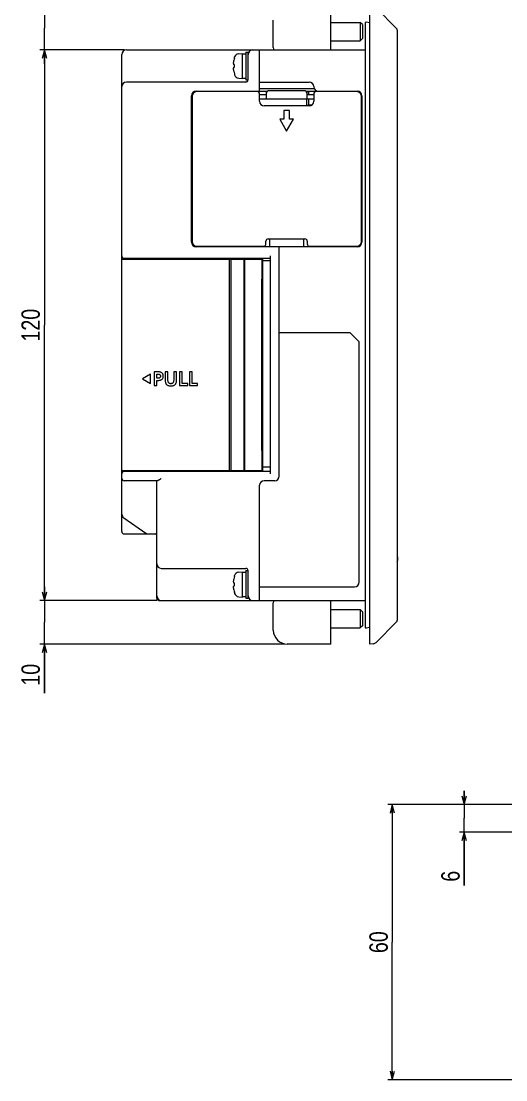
# Model space of a CAD drawing. Extents: x 0 to 563, y 0 to 379.
# Drawn here: x 9.1 to 114.7, y 19.6 to 250.3 of the extents above; entities that cross this region are included whole.
import ezdxf
from ezdxf.enums import TextEntityAlignment as Align

# ---------------------------------------------------------------- set-up
doc = ezdxf.new("R2010")
doc.units = 0
doc.header["$LTSCALE"] = 32.67
doc.layers.get('0').update_dxf_attribs({"linetype": 'CONTINUOUS'})
for name, color, linetype in [('AXIS', 7, 'CONTINUOUS'), ('DIM', 7, 'CONTINUOUS'), ('SURF', 7, 'CONTINUOUS')]:
    doc.layers.add(name, color=color, linetype=linetype)
doc.styles.get("Standard").update_dxf_attribs({"font": 'txt', "width": 0.8})
doc.dimstyles.get("Standard").update_dxf_attribs({"dimtxt": 2.5, "dimasz": 2.5, "dimexe": 1.25, "dimexo": 0.625, "dimtad": 1, "dimcen": 2.5, "dimazin": 3, "dimtfac": 1, "dimtmove": 0, "dimatfit": 3})

# ---------------------------------------------------------------- blocks, each defined once
blk = doc.blocks.new('_OPEN')
at = {"color": 0, "linetype": 'BYBLOCK'}
for p, q in [((0, 0), (-1, 0.26)), ((-1, -0.26), (0, 0)), ((-1, 0), (0, 0))]:
    blk.add_line(p, q, dxfattribs=at)
blk = doc.blocks.new('*D2')
at = {"layer": 'DIM', "color": 2, "linetype": 'CONTINUOUS'}
for p, q in [((14.19, 253.57), (14.19, 264)), ((14.19, 264), (14.19, 248.82)), ((66.55, 253.57), (13.19, 253.57)), ((14.19, 241.07), (14.19, 248.82)), ((31.55, 244.07), (13.19, 244.07)), ((14.19, 244.07), (14.19, 241.07))]:
    blk.add_line(p, q, dxfattribs=at)
at = {"layer": 'DIM', "color": 2, "linetype": 'CONTINUOUS', "xscale": 1.9, "yscale": 1.9, "zscale": 1.9}
for p, rotation in [((14.19, 253.57), 270), ((14.19, 244.07), 90)]:
    blk.add_blockref('_OPEN', p, dxfattribs=dict(at, rotation=rotation))
at = {"layer": 'DIM', "color": 2, "linetype": 'CONTINUOUS', "width": 0.8}
blk.add_text('10', height=4, rotation=90, dxfattribs=at).set_placement((13.19, 257.6))
blk = doc.blocks.new('*D3')
at = {"layer": 'DIM', "color": 2, "linetype": 'CONTINUOUS'}
for p, q in [((31.55, 244.07), (13.19, 244.07)), ((14.19, 244.07), (14.19, 184.07)), ((14.19, 124.07), (14.19, 184.07)), ((38.65, 124.07), (13.19, 124.07))]:
    blk.add_line(p, q, dxfattribs=at)
at = {"layer": 'DIM', "color": 2, "linetype": 'CONTINUOUS', "xscale": 1.9, "yscale": 1.9, "zscale": 1.9}
for p, rotation in [((14.19, 244.07), 90), ((14.19, 124.07), 270)]:
    blk.add_blockref('_OPEN', p, dxfattribs=dict(at, rotation=rotation))
at = {"layer": 'DIM', "color": 2, "linetype": 'CONTINUOUS', "width": 0.8}
blk.add_text('120', height=4, rotation=90, dxfattribs=at).set_placement((13.19, 184.07), align=Align.CENTER)
blk = doc.blocks.new('*D4')
at = {"layer": 'DIM', "color": 2, "linetype": 'CONTINUOUS'}
for p, q in [((14.19, 124.07), (14.19, 127.07)), ((14.19, 127.07), (14.19, 119.32)), ((38.65, 124.07), (13.19, 124.07)), ((14.19, 103.86), (14.19, 119.32)), ((66.55, 114.57), (13.19, 114.57)), ((14.19, 114.57), (14.19, 103.86))]:
    blk.add_line(p, q, dxfattribs=at)
at = {"layer": 'DIM', "color": 2, "linetype": 'CONTINUOUS', "xscale": 1.9, "yscale": 1.9, "zscale": 1.9}
for p, rotation in [((14.19, 124.07), 270), ((14.19, 114.57), 90)]:
    blk.add_blockref('_OPEN', p, dxfattribs=dict(at, rotation=rotation))
at = {"layer": 'DIM', "color": 2, "linetype": 'CONTINUOUS', "width": 0.8}
blk.add_text('10', height=4, rotation=90, dxfattribs=at).set_placement((13.19, 110.26), align=Align.RIGHT)
blk = doc.blocks.new('*D5')
at = {"layer": 'DIM', "color": 2, "linetype": 'CONTINUOUS'}
for p, q in [((105.63, 79.59), (105.63, 82.59)), ((105.63, 82.59), (105.63, 76.59)), ((118.18, 79.59), (104.63, 79.59)), ((105.63, 61.95), (105.63, 76.59)), ((117.1, 73.59), (104.63, 73.59)), ((105.63, 73.59), (105.63, 61.95))]:
    blk.add_line(p, q, dxfattribs=at)
at = {"layer": 'DIM', "color": 2, "linetype": 'CONTINUOUS', "xscale": 1.9, "yscale": 1.9, "zscale": 1.9}
for p, rotation in [((105.63, 79.59), 270), ((105.63, 73.59), 90)]:
    blk.add_blockref('_OPEN', p, dxfattribs=dict(at, rotation=rotation))
at = {"layer": 'DIM', "color": 2, "linetype": 'CONTINUOUS', "width": 0.8}
blk.add_text('6', height=4, rotation=90, dxfattribs=at).set_placement((104.63, 65.15), align=Align.RIGHT)
blk = doc.blocks.new('*D6')
at = {"layer": 'DIM', "color": 2, "linetype": 'CONTINUOUS'}
for p, q in [((118.18, 79.59), (88.97, 79.59)), ((89.97, 79.59), (89.97, 49.59)), ((89.97, 19.59), (89.97, 49.59)), ((125.6, 19.59), (88.97, 19.59))]:
    blk.add_line(p, q, dxfattribs=at)
at = {"layer": 'DIM', "color": 2, "linetype": 'CONTINUOUS', "xscale": 1.9, "yscale": 1.9, "zscale": 1.9}
for p, rotation in [((89.97, 79.59), 90), ((89.97, 19.59), 270)]:
    blk.add_blockref('_OPEN', p, dxfattribs=dict(at, rotation=rotation))
at = {"layer": 'DIM', "color": 2, "linetype": 'CONTINUOUS', "width": 0.8}
blk.add_text('60', height=4, rotation=90, dxfattribs=at).set_placement((88.97, 49.59), align=Align.CENTER)

msp = doc.modelspace()

# ---------------------------------------------------------------- linework, layer by layer
at = {"color": 7, "linetype": 'CONTINUOUS'}
for p, q in [((76.547, 244.073), (76.547, 253.573)), ((85.047, 114.573), (85.047, 253.573)), ((86.415, 253.206), (90.9, 248.72)), ((64.047, 244.573), (64.047, 250.573)), ((76.547, 250.073), (82.947, 250.073)), ((82.947, 250.073), (82.947, 246.073)), ((83.447, 249.573), (82.947, 250.073)), ((83.447, 249.573), (83.447, 246.573)), ((84.047, 249.893), (84.047, 118.254)), ((85.047, 249.955), (84.281, 250.09)), ((91.047, 248.366), (91.047, 119.781)), ((76.547, 246.073), (82.947, 246.073)), ((83.447, 246.573), (82.947, 246.073)), ((31.047, 139.073), (31.047, 243.073)), ((32.047, 244.073), (84.047, 244.073)), ((55.569, 242.323), (55.627, 242.533)), ((55.569, 242.301), (55.569, 242.323)), ((56.5, 243.249), (57.347, 243.323)), ((57.347, 237.823), (57.347, 243.323)), ((57.347, 243.223), (57.58, 243.22)), ((57.347, 243.192), (57.579, 243.21)), ((57.579, 243.21), (57.812, 243.22)), ((57.58, 243.22), (57.697, 243.215)), ((57.812, 243.22), (58.047, 243.223)), ((58.047, 243.573), (58.047, 237.573)), ((58.047, 243.573), (58.547, 243.573)), ((58.547, 237.573), (58.547, 243.573)), ((61.047, 235.073), (61.047, 244.073)), ((55.399, 241.178), (55.406, 241.314)), ((55.406, 241.1), (55.399, 241.178)), ((55.399, 239.969), (55.41, 240.083)), ((55.406, 241.314), (55.417, 241.453)), ((55.417, 241.02), (55.406, 241.1)), ((55.41, 240.083), (55.428, 240.191)), ((55.417, 241.453), (55.431, 241.595)), ((55.431, 240.937), (55.417, 241.02)), ((55.428, 240.191), (55.45, 240.293)), ((55.431, 241.595), (55.45, 241.741)), ((55.45, 240.853), (55.431, 240.937)), ((55.569, 240.853), (55.45, 240.853)), ((55.45, 240.293), (55.569, 240.293)), ((55.569, 240.293), (55.569, 240.853)), ((55.409, 239.795), (55.399, 239.969)), ((55.425, 239.607), (55.409, 239.795)), ((55.45, 239.406), (55.425, 239.607)), ((55.569, 238.823), (55.569, 238.846)), ((55.569, 238.823), (55.627, 238.614)), ((56.5, 237.898), (57.347, 237.823)), ((57.347, 237.923), (58.047, 237.923)), ((58.047, 237.073), (32.047, 237.073)), ((58.047, 237.573), (58.547, 237.573)), ((61.047, 237.073), (71.847, 237.073)), ((72.981, 235.573), (61.047, 235.573)), ((46.247, 202.173), (46.247, 234.073)), ((46.353, 234.073), (46.247, 234.073)), ((46.347, 233.973), (46.347, 202.273)), ((47.247, 235.073), (62.749, 235.073)), ((60.547, 234.973), (47.347, 234.973)), ((51.247, 235.073), (51.247, 234.973)), ((61.047, 232.873), (61.047, 234.473)), ((61.047, 234.373), (62.547, 234.373)), ((61.047, 233.373), (72.847, 233.373)), ((62.547, 233.373), (62.547, 235.073)), ((70.847, 235.173), (63.047, 235.173)), ((71.145, 235.073), (82.347, 235.073)), ((71.247, 233.373), (71.247, 231.873)), ((71.347, 235.073), (71.347, 233.373)), ((71.347, 234.373), (72.847, 234.373)), ((71.747, 234.373), (71.747, 235.073)), ((71.747, 231.873), (71.747, 233.373)), ((72.847, 234.473), (72.847, 232.873)), ((82.247, 234.973), (73.347, 234.973)), ((75.747, 235.073), (75.747, 234.973)), ((78.347, 235.073), (78.347, 234.973)), ((83.241, 234.073), (83.347, 234.073)), ((83.247, 202.273), (83.247, 233.973)), ((83.347, 234.073), (83.347, 202.173)), ((71.847, 231.873), (62.047, 231.873)), ((66.346, 230.873), (66.346, 228.971)), ((67.546, 230.873), (66.346, 230.873)), ((67.546, 228.971), (67.546, 230.873)), ((71.747, 232.073), (72.444, 232.073)), ((65.447, 228.971), (66.946, 226.373)), ((66.346, 228.971), (65.447, 228.971)), ((66.946, 226.373), (68.447, 228.971)), ((68.447, 228.971), (67.546, 228.971)), ((83.347, 228.573), (83.247, 228.573)), ((83.347, 205.773), (83.247, 205.773)), ((46.247, 202.473), (46.347, 202.473)), ((82.347, 201.173), (47.247, 201.173)), ((47.347, 201.273), (61.947, 201.273)), ((55.747, 201.173), (55.747, 201.273)), ((59.247, 201.273), (59.247, 201.173)), ((61.047, 201.173), (61.047, 201.273)), ((62.447, 201.773), (62.447, 202.373)), ((62.947, 202.873), (70.947, 202.873)), ((63.247, 202.873), (63.247, 201.173)), ((65.347, 151.173), (65.347, 201.173)), ((70.647, 202.873), (70.647, 201.173)), ((71.447, 202.373), (71.447, 201.773)), ((71.947, 201.273), (82.247, 201.273)), ((78.147, 201.173), (78.147, 201.273)), ((83.347, 202.473), (83.247, 202.473)), ((31.047, 198.473), (61.547, 198.473)), ((31.547, 198.673), (63.347, 198.673)), ((33.047, 198.473), (33.047, 198.673)), ((34.047, 198.473), (34.047, 198.673)), ((51.697, 198.673), (51.697, 198.473)), ((54.443, 198.473), (54.443, 152.373)), ((54.817, 198.473), (54.817, 152.373)), ((57.64, 198.473), (57.64, 152.373)), ((57.742, 198.473), (57.742, 152.373)), ((58.297, 198.673), (58.297, 198.473)), ((60.797, 198.673), (60.797, 198.473)), ((61.747, 152.173), (61.747, 198.673)), ((63.347, 199.173), (63.347, 151.673)), ((61.747, 198.173), (63.347, 198.173)), ((61.547, 156.773), (61.547, 194.073)), ((65.347, 182.473), (80.747, 182.473)), ((80.747, 182.473), (82.747, 180.473)), ((82.747, 128.073), (82.747, 180.473)), ((37.279, 173.373), (35.547, 172.374)), ((37.279, 171.374), (37.279, 173.373)), ((38.079, 173.9), (38.079, 170.898)), ((38.84, 173.9), (38.079, 173.9)), ((38.681, 172.511), (38.681, 173.427)), ((38.681, 173.427), (38.892, 173.427)), ((39.047, 173.894), (38.84, 173.9)), ((38.892, 173.427), (38.998, 173.422)), ((38.998, 173.422), (39.09, 173.408)), ((39.229, 173.874), (39.047, 173.894)), ((39.09, 173.408), (39.169, 173.386)), ((39.169, 173.386), (39.237, 173.357)), ((39.39, 173.842), (39.229, 173.874)), ((39.237, 173.357), (39.294, 173.323)), ((39.294, 173.323), (39.342, 173.283)), ((39.342, 173.283), (39.382, 173.238)), ((39.382, 173.238), (39.414, 173.186)), ((39.528, 173.801), (39.39, 173.842)), ((39.414, 173.186), (39.438, 173.128)), ((39.438, 173.128), (39.455, 173.063)), ((39.455, 173.063), (39.463, 172.991)), ((39.646, 173.751), (39.528, 173.801)), ((39.746, 173.694), (39.646, 173.751)), ((39.831, 173.63), (39.746, 173.694)), ((39.902, 173.56), (39.831, 173.63)), ((39.961, 173.481), (39.902, 173.56)), ((40.01, 173.395), (39.961, 173.481)), ((40.048, 173.298), (40.01, 173.395)), ((40.074, 173.19), (40.048, 173.298)), ((40.089, 173.071), (40.074, 173.19)), ((40.09, 172.948), (40.089, 173.071)), ((40.5, 173.9), (40.5, 171.982)), ((41.102, 173.9), (40.5, 173.9)), ((41.102, 172.167), (41.102, 173.9)), ((42.349, 173.9), (42.349, 172.167)), ((42.951, 173.9), (42.349, 173.9)), ((42.951, 171.982), (42.951, 173.9)), ((43.627, 173.9), (43.627, 170.898)), ((44.229, 173.9), (43.627, 173.9)), ((44.229, 171.371), (44.229, 173.9)), ((45.776, 173.9), (45.776, 170.898)), ((46.379, 173.9), (45.776, 173.9)), ((46.379, 171.371), (46.379, 173.9)), ((35.547, 172.374), (37.279, 171.374)), ((38.079, 170.898), (38.681, 170.898)), ((38.892, 172.511), (38.681, 172.511)), ((38.681, 170.898), (38.681, 172.038)), ((38.681, 172.038), (38.934, 172.038)), ((38.995, 172.516), (38.892, 172.511)), ((38.934, 172.038), (39.13, 172.046)), ((39.087, 172.528), (38.995, 172.516)), ((39.166, 172.547), (39.087, 172.528)), ((39.13, 172.046), (39.3, 172.069)), ((39.234, 172.573), (39.166, 172.547)), ((39.291, 172.605), (39.234, 172.573)), ((39.339, 172.642), (39.291, 172.605)), ((39.3, 172.069), (39.446, 172.105)), ((39.379, 172.684), (39.339, 172.642)), ((39.411, 172.732), (39.379, 172.684)), ((39.436, 172.787), (39.411, 172.732)), ((39.453, 172.849), (39.436, 172.787)), ((39.446, 172.105), (39.571, 172.15)), ((39.462, 172.918), (39.453, 172.849)), ((39.463, 172.991), (39.462, 172.918)), ((39.571, 172.15), (39.679, 172.203)), ((39.679, 172.203), (39.771, 172.265)), ((39.771, 172.265), (39.851, 172.334)), ((39.851, 172.334), (39.919, 172.412)), ((39.919, 172.412), (39.977, 172.501)), ((39.977, 172.501), (40.024, 172.6)), ((40.024, 172.6), (40.058, 172.708)), ((40.058, 172.708), (40.081, 172.825)), ((40.081, 172.825), (40.09, 172.948)), ((40.5, 171.982), (40.507, 171.81)), ((40.507, 171.81), (40.529, 171.658)), ((40.529, 171.658), (40.562, 171.525)), ((40.562, 171.525), (40.607, 171.408)), ((40.607, 171.408), (40.662, 171.305)), ((40.662, 171.305), (40.726, 171.214)), ((40.726, 171.214), (40.8, 171.134)), ((40.8, 171.134), (40.886, 171.064)), ((40.886, 171.064), (40.985, 171.002)), ((40.985, 171.002), (41.099, 170.949)), ((41.099, 170.949), (41.229, 170.905)), ((41.107, 172.02), (41.102, 172.167)), ((41.121, 171.889), (41.107, 172.02)), ((41.145, 171.775), (41.121, 171.889)), ((41.177, 171.677), (41.145, 171.775)), ((41.215, 171.594), (41.177, 171.677)), ((41.26, 171.525), (41.215, 171.594)), ((41.229, 170.905), (41.378, 170.873)), ((41.311, 171.467), (41.26, 171.525)), ((41.368, 171.419), (41.311, 171.467)), ((41.433, 171.38), (41.368, 171.419)), ((41.378, 170.873), (41.546, 170.853)), ((41.506, 171.351), (41.433, 171.38)), ((41.588, 171.331), (41.506, 171.351)), ((41.546, 170.853), (41.728, 170.847)), ((41.678, 171.321), (41.588, 171.331)), ((41.771, 171.321), (41.678, 171.321)), ((41.728, 170.847), (41.91, 170.854)), ((41.861, 171.33), (41.771, 171.321)), ((41.943, 171.35), (41.861, 171.33)), ((41.91, 170.854), (42.077, 170.874)), ((42.016, 171.379), (41.943, 171.35)), ((42.081, 171.418), (42.016, 171.379)), ((42.077, 170.874), (42.226, 170.907)), ((42.139, 171.465), (42.081, 171.418)), ((42.19, 171.523), (42.139, 171.465)), ((42.235, 171.592), (42.19, 171.523)), ((42.226, 170.907), (42.357, 170.95)), ((42.274, 171.675), (42.235, 171.592)), ((42.306, 171.773), (42.274, 171.675)), ((42.33, 171.888), (42.306, 171.773)), ((42.344, 172.019), (42.33, 171.888)), ((42.349, 172.167), (42.344, 172.019)), ((42.357, 170.95), (42.471, 171.004)), ((42.471, 171.004), (42.569, 171.066)), ((42.569, 171.066), (42.654, 171.137)), ((42.654, 171.137), (42.728, 171.217)), ((42.728, 171.217), (42.792, 171.308)), ((42.792, 171.308), (42.846, 171.411)), ((42.846, 171.411), (42.89, 171.528)), ((42.89, 171.528), (42.923, 171.66)), ((42.923, 171.66), (42.944, 171.811)), ((42.944, 171.811), (42.951, 171.982)), ((43.627, 170.898), (45.395, 170.898)), ((45.395, 171.371), (44.229, 171.371)), ((45.395, 170.898), (45.395, 171.371)), ((45.776, 170.898), (47.544, 170.898)), ((47.544, 171.371), (46.379, 171.371)), ((47.544, 170.898), (47.544, 171.371)), ((31.047, 152.373), (61.547, 152.373)), ((33.047, 152.173), (33.047, 152.373)), ((34.047, 152.373), (34.047, 152.173)), ((48.847, 152.373), (48.847, 152.173)), ((58.297, 152.373), (58.297, 152.173)), ((60.797, 152.373), (60.797, 152.173)), ((61.747, 153.173), (63.347, 153.173)), ((63.347, 152.173), (31.547, 152.173)), ((38.781, 150.173), (31.547, 150.173)), ((38.647, 124.573), (38.647, 150.173)), ((38.809, 150.176), (38.781, 150.173)), ((38.842, 150.182), (38.809, 150.176)), ((38.88, 150.194), (38.842, 150.182)), ((38.922, 150.211), (38.88, 150.194)), ((38.97, 150.233), (38.922, 150.211)), ((39.023, 150.26), (38.97, 150.233)), ((39.082, 150.294), (39.023, 150.26)), ((39.148, 150.334), (39.082, 150.294)), ((39.22, 150.379), (39.148, 150.334)), ((39.297, 150.43), (39.22, 150.379)), ((39.379, 150.486), (39.297, 150.43)), ((39.465, 150.546), (39.379, 150.486)), ((39.556, 150.609), (39.465, 150.546)), ((39.647, 150.673), (39.556, 150.609)), ((64.347, 150.173), (62.047, 150.173)), ((61.047, 124.073), (61.047, 149.173)), ((31.478, 142.075), (36.29, 138.751)), ((31.547, 138.573), (38.647, 138.573)), ((91.047, 134.507), (91.131, 132.802)), ((39.647, 131.073), (58.047, 131.073)), ((55.569, 129.323), (55.627, 129.533)), ((55.569, 129.301), (55.569, 129.323)), ((56.5, 130.249), (57.347, 130.323)), ((57.347, 124.823), (57.347, 130.323)), ((57.347, 130.223), (57.58, 130.22)), ((57.347, 130.192), (57.579, 130.21)), ((57.579, 130.21), (57.812, 130.22)), ((57.58, 130.22), (57.697, 130.215)), ((57.812, 130.22), (58.047, 130.223)), ((58.047, 130.573), (58.047, 124.573)), ((58.047, 130.573), (58.547, 130.573)), ((58.547, 124.573), (58.547, 130.573)), ((55.399, 128.178), (55.406, 128.314)), ((55.406, 128.1), (55.399, 128.178)), ((55.399, 126.969), (55.41, 127.083)), ((55.409, 126.795), (55.399, 126.969)), ((55.406, 128.314), (55.417, 128.453)), ((55.417, 128.02), (55.406, 128.1)), ((55.41, 127.083), (55.428, 127.191)), ((55.417, 128.453), (55.431, 128.595)), ((55.431, 127.937), (55.417, 128.02)), ((55.428, 127.191), (55.45, 127.293)), ((55.431, 128.595), (55.45, 128.741)), ((55.45, 127.853), (55.431, 127.937)), ((55.569, 127.853), (55.45, 127.853)), ((55.45, 127.293), (55.569, 127.293)), ((55.569, 127.293), (55.569, 127.853)), ((61.047, 127.073), (81.747, 127.073)), ((55.425, 126.607), (55.409, 126.795)), ((55.45, 126.406), (55.425, 126.607)), ((55.569, 125.823), (55.569, 125.846)), ((55.569, 125.823), (55.627, 125.614)), ((56.5, 124.898), (57.347, 124.823)), ((57.347, 124.923), (58.047, 124.923)), ((39.147, 124.073), (84.047, 124.073)), ((58.047, 124.573), (58.547, 124.573)), ((64.047, 117.573), (64.047, 123.573)), ((76.547, 114.573), (76.547, 124.073)), ((76.547, 122.073), (82.947, 122.073)), ((82.947, 122.073), (82.947, 118.073)), ((83.447, 121.573), (82.947, 122.073)), ((83.447, 121.573), (83.447, 118.573)), ((76.547, 118.073), (82.947, 118.073)), ((83.447, 118.573), (82.947, 118.073)), ((85.047, 118.192), (84.281, 118.057)), ((90.9, 119.427), (86.415, 114.941)), ((76.547, 114.573), (67.047, 114.573)), ((85.812, 114.654), (85.047, 114.573))]:
    msp.add_line(p, q, dxfattribs=at)
for centre, radius, start, end in [((84.247, 249.893), 0.2, 80, 180), ((90.547, 248.366), 0.5, 0, 45), ((32.047, 243.073), 1, 90, 180), ((62.347, 240.573), 6.994, 165.70131, 170.39163), ((56.587, 242.253), 1, 95, 163.74297), ((59.547, 243.073), 1, 90, 180), ((65.047, 244.573), 1, 180, 210.19122), ((62.347, 240.573), 6.994, 189.60837, 194.29869), ((56.587, 238.894), 1, 196.25703, 265), ((32.047, 236.073), 1, 90, 180), ((58.047, 237.573), 0.5, 270, 360), ((71.847, 236.073), 1, 0, 90), ((73.847, 236.073), 1, 180, 270), ((47.247, 234.073), 1, 90, 180), ((47.347, 233.973), 1, 90, 180), ((60.547, 234.473), 0.5, 0, 90), ((63.047, 234.673), 0.5, 90, 180), ((70.847, 234.673), 0.5, 0, 90), ((73.347, 234.473), 0.5, 90, 180), ((82.247, 233.973), 1, 0, 90), ((82.347, 234.073), 1, 0, 90), ((62.047, 232.873), 1, 180, 270), ((71.847, 232.873), 1, 270, 360), ((47.247, 202.173), 1, 180, 270), ((47.347, 202.273), 1, 180, 270), ((61.947, 201.773), 0.5, 270, 360), ((62.947, 202.373), 0.5, 90, 180), ((70.947, 202.373), 0.5, 0, 90), ((71.947, 201.773), 0.5, 180, 270), ((82.247, 202.273), 1, 270, 360), ((82.347, 202.173), 1, 270, 360), ((31.547, 199.173), 0.5, 179.99999, 269.99999), ((31.547, 151.673), 0.5, 90, 180), ((31.547, 150.673), 0.5, 180, 270), ((62.047, 149.173), 1, 90, 180), ((64.347, 151.173), 1, 270, 360), ((32.047, 142.898), 1, 180, 235.35905), ((31.547, 139.073), 0.5, 180, 270), ((36.859, 139.573), 1, 235.35905, 270), ((38.347, 138.273), 0.3, 0, 90), ((39.647, 132.073), 1, 180, 270), ((90.831, 132.788), 0.3, 316.13389, 2.81556), ((62.347, 127.573), 6.994, 165.70131, 170.39163), ((56.587, 129.253), 1, 95, 163.74297), ((58.047, 130.573), 0.5, 0, 90), ((81.747, 128.073), 1, 270, 360), ((39.647, 125.073), 1, 180, 270), ((62.347, 127.573), 6.994, 189.60837, 194.29869), ((56.587, 125.894), 1, 196.25703, 265), ((59.547, 125.073), 1, 180, 270), ((39.147, 124.573), 0.5, 180, 270), ((65.047, 123.573), 1, 149.80878, 180), ((84.247, 118.254), 0.2, 180, 280), ((90.547, 119.781), 0.5, 314.99999, 359.99999), ((67.047, 117.573), 3, 180, 270), ((85.708, 115.648), 1, 276, 315)]:
    msp.add_arc(centre, radius, start, end, dxfattribs=at)
at = {"layer": 'AXIS', "color": 7, "linetype": 'CONTINUOUS'}
for p, q in [((71.747, 231.923), (71.247, 231.923)), ((61.547, 198.473), (61.547, 194.073)), ((61.547, 156.773), (61.547, 152.373))]:
    msp.add_line(p, q, dxfattribs=at)
at = {"layer": 'SURF', "color": 7, "linetype": 'CONTINUOUS'}
msp.add_line((83.347, 202.773), (83.247, 202.773), dxfattribs=at)

# ---------------------------------------------------------------- dimensions: what is measured, and where the dimension line sits
at = {"layer": 'DIM', "color": 2, "linetype": 'CONTINUOUS'}
for base, p1, p2, angle, picture, middle in [((14.189, 244.073), (67.047, 253.573), (32.047, 244.073), 270, '*D2', (14.189, 260.998)), ((14.189, 124.073), (32.047, 244.073), (39.147, 124.073), 270, '*D3', (14.189, 184.273)), ((14.189, 124.073), (67.047, 114.573), (39.147, 124.073), 90, '*D4', (14.189, 107.263)), ((105.627, 73.593), (118.679, 79.593), (117.598, 73.593), 270, '*D5', (105.627, 63.548)), ((89.973, 19.593), (118.679, 79.593), (126.098, 19.593), 270, '*D6', (89.973, 49.593))]:
    dim = msp.add_linear_dim(base=base, p1=p1, p2=p2, angle=angle, dimstyle='Standard', dxfattribs=at)
    dim.commit()
    dim.dimension.update_dxf_attribs({"geometry": picture, "text_midpoint": middle, "dimtype": 128})

doc.saveas('drawing.dxf')
